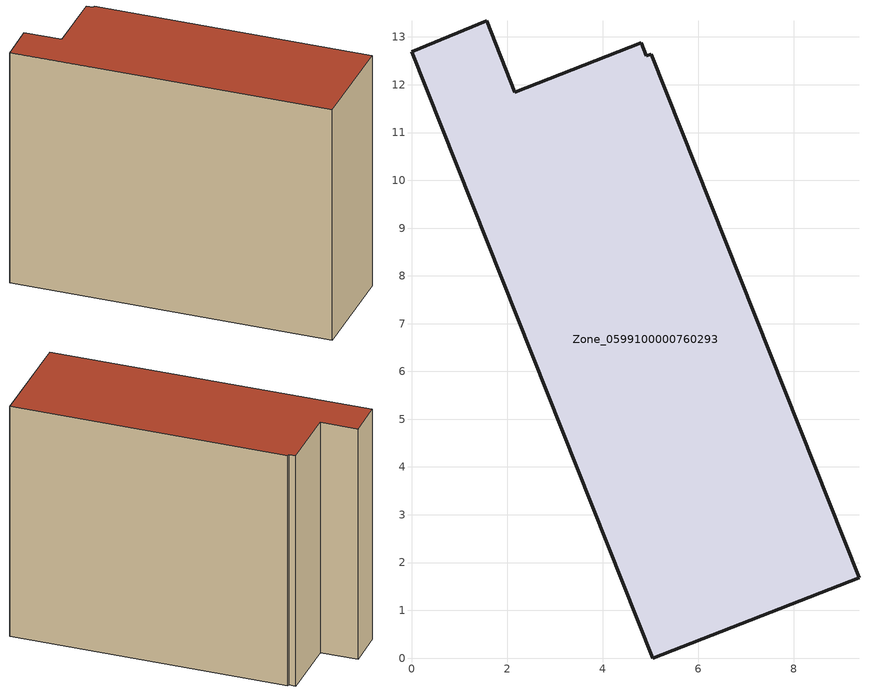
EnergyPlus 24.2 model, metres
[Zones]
Zone_0599100000760293
 floor ground (C_G): 5.02,12.64 9.37,1.69 5.05,0 0,12.7 1.57,13.34 2.16,11.85 4.81,12.88 4.92,12.61 z3.15
 wall outside (C_F): 5.05,0 9.37,1.69 5.02,12.64 4.92,12.61 4.81,12.88 2.16,11.85 1.57,13.34 0,12.7 5.05,0 z3.15:13.73
 roof outside (C_R): 9.37,1.69 5.02,12.64 4.92,12.61 4.81,12.88 2.16,11.85 1.57,13.34 0,12.7 5.05,0 z13.73
[BUILDING]
Pand.0599100000760293: North Axis=0; Terrain=City; Loads Convergence Tolerance Value=0.04; Temperature Convergence Tolerance Value=0.4; Solar Distribution=FullExterior; Maximum Number of Warmup Days=25; Minimum Number of Warmup Days=1
[Site:Location]
Rotterdam.The.Hague.AP_ZH_NLD Design_Conditions: Latitude=51.96; Longitude=4.45; Time Zone=1; Elevation=-4.5
[SITE:GROUNDTEMPERATURE:BUILDINGSURFACE]
18, 18, 18, 18, 18, 18, 18, 18, 18, 18, 18, 18
[MATERIAL] Thermal Absorptance=0.9; Solar Absorptance=0.7; Visible Absorptance=0.7
Name | Roughness | Thickness | Conductivity | Density | Specific Heat
G.TI.1946 | MediumSmooth | 0.15 | 1 | 540 | 1210
F.TI.1946 | Rough | 0.3 | 0.857143 | 1920 | 840
R.TI.1946 | MediumRough | 0.2 | 0.1 | 1500 | 1000
[CONSTRUCTION]
C_G: G.TI.1946
C_F: F.TI.1946
C_R: R.TI.1946
[ZONE]
Zone_0599100000760293: Type=1; Multiplier=1; Ceiling Height=Autocalculate; Volume=Autocalculate; Floor Area=autocalculate; Part of Total Floor Area=Yes
[ZONEINFILTRATION:DESIGNFLOWRATE]
Infil_Zone_0599100000760293: Zone or ZoneList or Space or SpaceList=Zone_0599100000760293; Schedule=AlwaysOn; Design Flow Rate Calculation Method=Flow/Area; Flow Rate per Floor Area=0.003; Constant Term Coefficient=1; Temperature Term Coefficient=0; Velocity Term Coefficient=0; Velocity Squared Term Coefficient=0
[HVACTEMPLATE:ZONE:IDEALLOADSAIRSYSTEM]
Zone_0599100000760293: Maximum Heating Supply Air Temperature=50; Minimum Cooling Supply Air Temperature=13; Maximum Heating Supply Air Humidity Ratio=0.0156; Minimum Cooling Supply Air Humidity Ratio=0.0077; Heating Limit=NoLimit; Cooling Limit=NoLimit; Dehumidification Control Type=ConstantSensibleHeatRatio; Cooling Sensible Heat Ratio=0.7; Dehumidification Setpoint=60; Humidification Control Type=None; Humidification Setpoint=30; Outdoor Air Method=None; Outdoor Air Flow Rate per Person=0.00944; Outdoor Air Flow Rate per Zone Floor Area=0; Outdoor Air Flow Rate per Zone=0; Demand Controlled Ventilation Type=None; Outdoor Air Economizer Type=NoEconomizer; Heat Recovery Type=None; Sensible Heat Recovery Effectiveness=0.7; Latent Heat Recovery Effectiveness=0.65
[ZONECONTROL:THERMOSTAT]
ThermostatControl_Zone_0599100000760293: Zone or ZoneList=Zone_0599100000760293; Control Type Schedule=DualSetpointControlType; Control 1=Thermostat_Zone_0599100000760293; Temperature Difference Between Cutout And Setpoint=0
[THERMOSTATSETPOINT:DUALSETPOINT]
Thermostat_Zone_0599100000760293: Heating Setpoint Temperature Schedule=HeatingSetpoint_Zone_0599100000760293; Cooling Setpoint Temperature Schedule=CoolingSetpoint_Zone_0599100000760293
[SCHEDULE:COMPACT]
HeatingSetpoint_Zone_0599100000760293: Through: 12/31, For: AllDays, Until: 24:00, 21
CoolingSetpoint_Zone_0599100000760293: Through: 12/31, For: AllDays, Until: 24:00, 24
DualSetpointControlType: Through: 12/31, For: AllDays, Until: 24:00, 4
AlwaysOn: Through: 12/31, For: AllDays, Until: 24:00, 1
